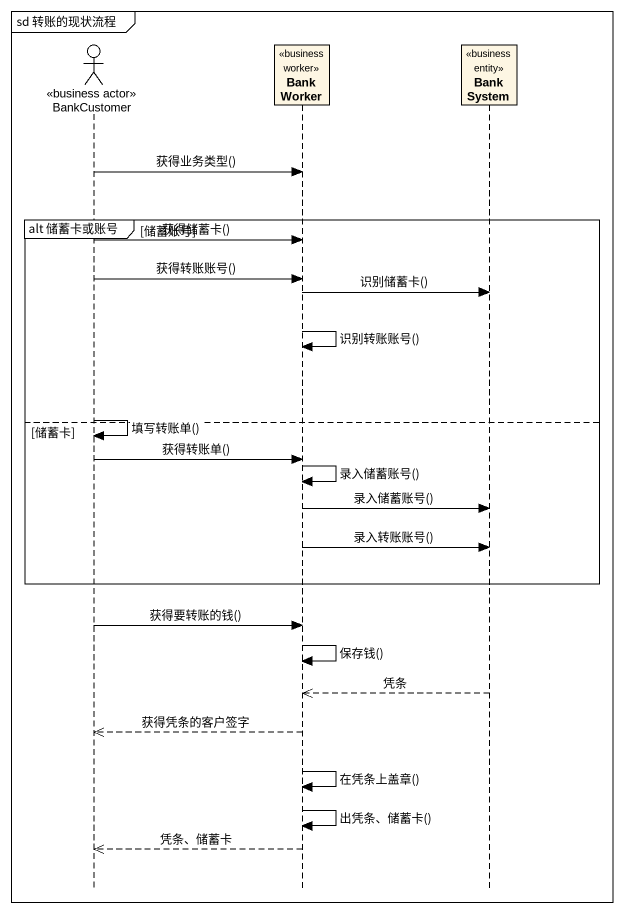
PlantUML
@startuml
mainframe sd 转账的现状流程
hide footbox
actor BankCustomer <<business actor>>
participant BankWorker <<business worker>>
participant BankSystem <<business entity>>

BankCustomer -> BankWorker : 获得业务类型()
group alt 储蓄卡或账号 [储蓄账号]
  BankCustomer -> BankWorker : 获得储蓄卡()
  BankCustomer -> BankWorker : 获得转账账号()
  BankWorker -> BankSystem : 识别储蓄卡()
  BankWorker -> BankWorker : 识别转账账号()
  BankCustomer -> BankCustomer : 填写转账单()
else 储蓄卡
  BankCustomer -> BankWorker : 获得转账单()
  BankWorker -> BankWorker : 录入储蓄账号()
  BankWorker -> BankSystem : 录入储蓄账号()
  BankWorker -> BankSystem : 录入转账账号()
end
BankCustomer -> BankWorker : 获得要转账的钱()
BankWorker -> BankWorker : 保存钱()
BankSystem -->> BankWorker : 凭条
BankWorker -->> BankCustomer : 获得凭条的客户签字
BankWorker -> BankWorker : 在凭条上盖章()
BankWorker -> BankWorker : 出凭条、储蓄卡()
BankWorker -->> BankCustomer : 凭条、储蓄卡
@enduml
